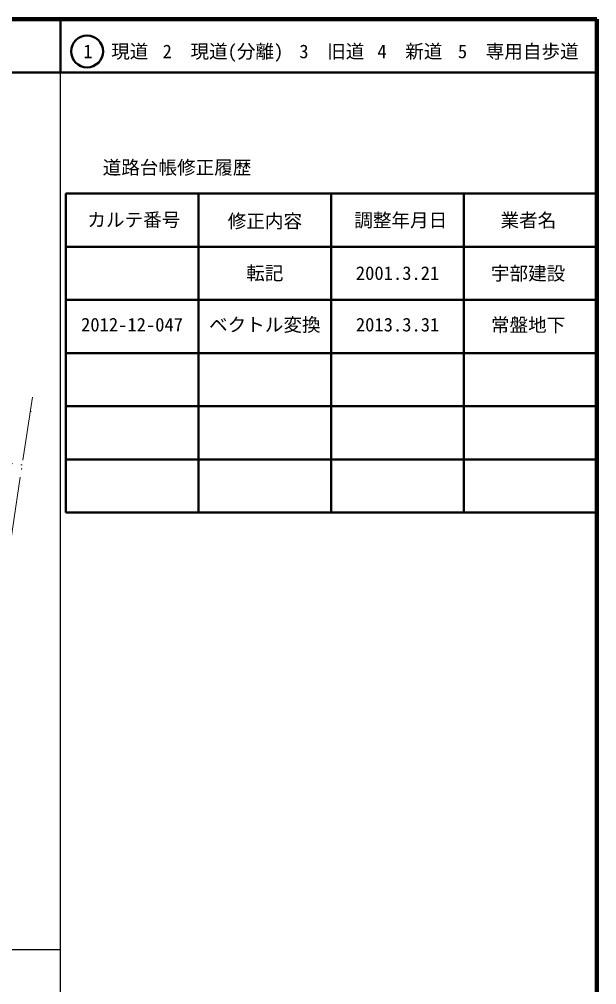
# Model space of a CAD drawing. Units: millimetres, scale not verified. Extents: x 40000 to 680000, y 20000 to 380000.
# Drawn here: x 571267 to 680000, y 198357 to 380000 of the extents above; entities that cross this region are included whole.
import ezdxf
from ezdxf.enums import TextEntityAlignment as Align

# ---------------------------------------------------------------- set-up
doc = ezdxf.new("R2010")
doc.units = ezdxf.units.MM
doc.header["$LTSCALE"] = 1000
doc.linetypes.add('DOTTED', pattern=[1.75, 0.25, -1.5])
doc.linetypes.add('LONG_DASHED_DOTTED', pattern=[15.25, 12, -1.5, 0.25, -1.5])
for name, color, linetype, lineweight in [('M-BGD', 7, 'Continuous', 13), ('M-TTL', 2, 'Continuous', 140), ('M-TTL-BAND', 7, 'Continuous', 25), ('M-TTL-FRAM', 2, 'Continuous', 50), ('M-TTL-LINE', 7, 'Continuous', 50)]:
    doc.layers.add(name, color=color, linetype=linetype, lineweight=lineweight)
doc.layers.add('M-TTL-TXT', color=7, linetype='Continuous')
doc.styles.add('ＭＳ ゴシック', font='')
doc.styles.get('ＭＳ ゴシック').set_extended_font_data('MS Gothic')

msp = doc.modelspace()

# ---------------------------------------------------------------- linework, layer by layer
at = {"layer": 'M-BGD', "linetype": 'LONG_DASHED_DOTTED'}
msp.add_line((573747, 308899), (560904, 224439), dxfattribs=at)
at = {"layer": 'M-BGD'}
msp.add_line((573516, 306296), (573431, 306127), dxfattribs=at)
at = {"layer": 'M-BGD', "linetype": 'DOTTED'}
msp.add_line((571812, 296175), (564308, 296992), dxfattribs=at)
at = {"layer": 'M-TTL'}
for p, q in [((680000, 380000), (40000, 380000)), ((680000, 20000), (680000, 380000))]:
    msp.add_line(p, q, dxfattribs=at)
at = {"layer": 'M-TTL-BAND'}
for p, q in [((579000, 20000), (579000, 370000)), ((40000, 205000), (579000, 205000))]:
    msp.add_line(p, q, dxfattribs=at)
at = {"layer": 'M-TTL-FRAM'}
for p, q in [((580000, 347197), (580000, 287197)), ((580000, 347197), (680000, 347197)), ((580000, 287197), (680000, 287197))]:
    msp.add_line(p, q, dxfattribs=at)
at = {"layer": 'M-TTL-LINE'}
for p, q in [((579000, 380000), (579000, 370000)), ((40000, 370000), (680000, 370000)), ((605000, 347197), (605000, 287197)), ((630000, 347197), (630000, 287197)), ((655000, 347197), (655000, 287197)), ((580000, 337197), (680000, 337197)), ((580000, 327197), (680000, 327197)), ((580000, 317197), (680000, 317197)), ((580000, 307197), (680000, 307197)), ((580000, 297197), (680000, 297197))]:
    msp.add_line(p, q, dxfattribs=at)
msp.add_circle((584031, 373958), 3000, dxfattribs=at)

# ---------------------------------------------------------------- texts
at = {"layer": 'M-TTL-TXT', "style": 'ＭＳ ゴシック'}
for s, p in [('1\u3000現道', (589448, 373958)), ('2\u3000現道(分離)', (609619, 373958)), ('3\u3000旧道', (630121, 373958)), ('4\u3000新道', (644824, 373958)), ('5\u3000専用自歩道', (665228, 373958)), ('道路台帳修正履歴', (600968, 352113)), ('カルテ番号', (592839, 342277)), ('修正内容', (617509, 342023)), ('調整年月日', (643089, 342197)), ('業者名', (667134, 342197)), ('転記', (617500, 332245)), ('2001.3.21', (642500, 332245)), ('宇部建設', (667077, 332189))]:
    msp.add_text(s, height=2566, dxfattribs=at).set_placement(p, align=Align.MIDDLE_CENTER)
for s, p in [('2012-12-047', (592500, 320495)), ('ベクトル変換', (617500, 320495)), ('2013.3.31', (642500, 320495)), ('常盤地下', (667077, 320439))]:
    msp.add_text(s, height=2566, dxfattribs=at).set_placement(p, align=Align.BOTTOM_CENTER)

doc.saveas('drawing.dxf')
